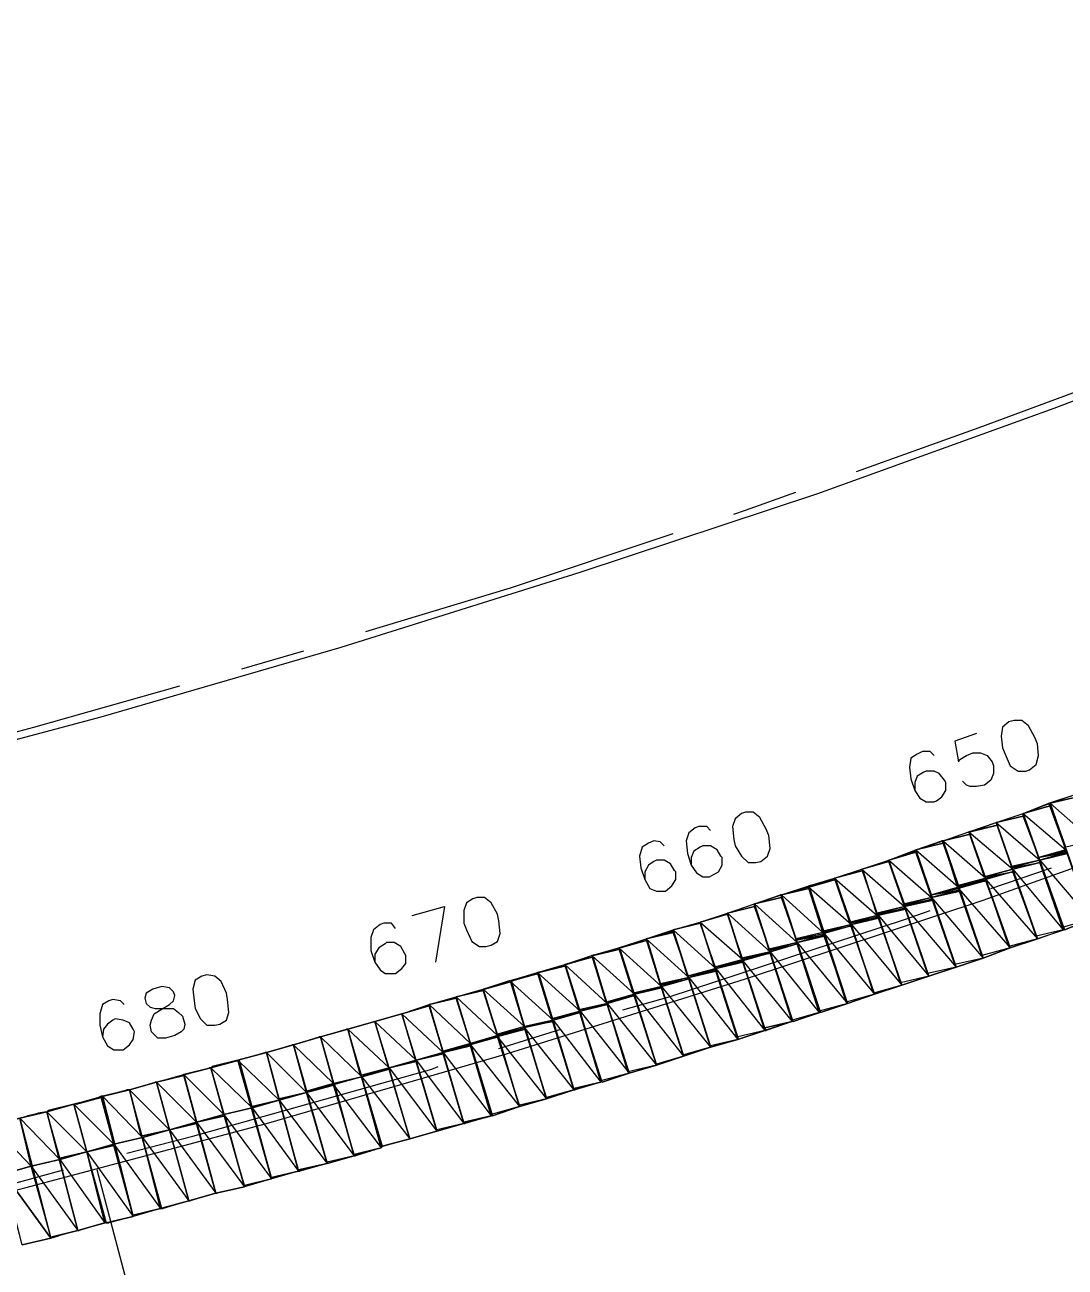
# Model space of a CAD drawing. Header units: millimetres. Extents: x 1 to 1188, y 1 to 840.
# Drawn here: x 854.4 to 905.5, y 508.3 to 569.4 of the extents above; entities that cross this region are included whole.
import ezdxf

# ---------------------------------------------------------------- set-up
doc = ezdxf.new("R2010")
doc.units = ezdxf.units.MM
doc.layers.add('GEOMETRY', color=7, linetype='Continuous')

msp = doc.modelspace()

# ---------------------------------------------------------------- linework, layer by layer
at = {"layer": 'GEOMETRY'}
for points in [[(798.202, 521.977), (810.267, 524.135), (822.332, 526.613), (834.333, 529.28), (846.271, 532.201), (858.146, 535.376), (869.957, 538.805), (881.705, 542.488), (893.389, 546.36), (905.009, 550.552), (916.503, 554.933), (927.869, 559.506), (939.172, 564.395), (950.411, 569.411)], [(895.294, 547.441), (901.327, 549.6), (910.216, 552.902)], [(794.139, 500.006), (806.267, 501.91), (818.395, 504.133), (830.46, 506.546), (842.461, 509.277), (854.4, 512.198), (866.273, 515.373), (878.085, 518.802), (889.832, 522.485), (901.517, 526.358), (913.073, 530.485), (924.567, 534.868), (935.997, 539.503), (947.301, 544.329), (958.477, 549.409)], [(889.26, 545.345), (889.832, 545.535), (892.309, 546.425)], [(871.164, 539.567), (878.276, 541.726), (886.277, 544.393)], [(865.068, 537.726), (866.592, 538.169), (868.116, 538.614)], [(846.716, 532.708), (854.844, 534.868), (862.019, 536.9)], [(901.198, 534.551), (900.119, 534.169), (900.31, 533.153), (900.373, 533.28), (900.691, 533.47), (901.008, 533.597), (901.39, 533.597), (901.707, 533.47), (901.96, 533.153), (902.025, 532.963), (902.025, 532.581), (901.897, 532.264), (901.58, 532.01), (901.198, 531.946), (900.881, 531.946), (900.691, 532.01), (900.501, 532.201)], [(899.104, 533.47), (898.914, 533.66), (898.532, 533.66), (898.278, 533.534), (897.96, 533.344), (897.897, 532.898), (897.96, 532.328), (898.152, 531.756), (898.405, 531.376), (898.722, 531.184), (899.104, 531.184), (899.231, 531.248), (899.484, 531.439), (899.676, 531.756), (899.676, 532.138), (899.611, 532.264), (899.357, 532.581), (899.104, 532.708), (898.722, 532.708), (898.595, 532.645), (898.278, 532.455), (898.152, 532.138), (898.152, 531.756)], [(888.118, 529.788), (887.928, 529.978), (887.546, 529.978), (887.356, 529.915), (887.039, 529.66), (886.911, 529.28), (886.976, 528.644), (887.166, 528.073), (887.419, 527.692), (887.738, 527.502), (888.055, 527.502), (888.181, 527.565), (888.498, 527.756), (888.69, 528.073), (888.69, 528.454), (888.627, 528.518), (888.435, 528.835), (888.118, 529.026), (887.738, 529.026), (887.61, 528.963), (887.293, 528.771), (887.166, 528.454), (887.166, 528.073)], [(885.832, 529.026), (885.642, 529.216), (885.323, 529.28), (885.07, 529.153), (884.753, 528.963), (884.626, 528.518), (884.689, 527.946), (884.88, 527.375), (885.133, 526.93), (885.452, 526.803), (885.895, 526.803), (886.214, 527.057), (886.404, 527.375), (886.404, 527.756), (886.34, 527.819), (886.15, 528.136), (885.832, 528.327), (885.452, 528.327), (885.323, 528.264), (885.07, 528.073), (884.88, 527.756), (884.88, 527.375)], [(900.818, 529.723), (902.851, 524.009)], [(901.897, 526.93), (904.882, 527.946)], [(901.897, 526.93), (904.882, 527.946)], [(873.45, 525.596), (875.038, 526.041), (874.593, 523.31)], [(883.801, 520.96), (886.085, 521.596), (897.643, 525.406), (898.914, 525.851)], [(883.801, 520.96), (886.085, 521.596), (897.643, 525.406), (898.914, 525.851)], [(872.623, 524.961), (872.433, 525.216), (872.053, 525.216), (871.863, 525.152), (871.544, 524.898), (871.418, 524.517), (871.418, 523.882), (871.608, 523.31), (871.863, 522.93), (872.116, 522.739), (872.623, 522.739), (872.942, 522.993), (873.132, 523.247), (873.132, 523.628), (873.069, 523.755), (872.878, 524.072), (872.56, 524.264), (872.18, 524.264), (872.116, 524.2), (871.798, 524.009), (871.608, 523.692), (871.608, 523.31)], [(887.61, 525.279), (889.452, 519.501)], [(859.289, 521.215), (859.098, 521.406), (858.718, 521.469), (858.527, 521.406), (858.209, 521.215), (858.082, 520.77), (858.082, 520.198), (858.209, 519.628), (858.464, 519.183), (858.781, 518.993), (859.226, 518.993), (859.543, 519.246), (859.733, 519.501), (859.797, 519.881), (859.733, 520.008), (859.543, 520.327), (859.226, 520.453), (858.844, 520.517), (858.718, 520.453), (858.464, 520.263), (858.273, 520.008), (858.209, 519.628)], [(874.276, 521.215), (875.99, 515.373)], [(877.704, 519.056), (880.752, 520.008)], [(877.704, 519.056), (880.752, 520.008)], [(859.416, 513.913), (862.655, 514.739), (874.402, 518.04), (874.719, 518.167)], [(859.416, 513.913), (862.655, 514.739), (874.402, 518.04), (874.719, 518.167)], [(860.877, 517.405), (862.464, 511.564)], [(853.256, 512.261), (856.305, 513.088)], [(853.256, 512.261), (856.305, 513.088)], [(861.448, 499.879), (857.956, 513.088)]]:
    msp.add_lwpolyline(points, dxfattribs=at)
for points in [[(902.786, 535.121), (902.469, 534.868), (902.406, 534.423), (902.469, 533.852), (902.596, 533.534), (902.851, 532.963), (903.231, 532.708), (903.613, 532.708), (903.803, 532.772), (904.12, 533.027), (904.247, 533.47), (904.183, 534.042), (904.056, 534.359), (903.739, 534.931), (903.421, 535.185), (903.041, 535.185)], [(903.485, 530.614), (904.819, 531.121), (906.788, 525.406), (905.517, 524.898)], [(904.755, 531.121), (904.819, 530.994), (903.485, 530.614)], [(904.755, 531.121), (906.089, 531.566), (908.12, 525.851), (906.851, 525.406)], [(904.819, 530.994), (904.755, 531.121)], [(906.089, 531.566), (906.152, 531.439), (904.819, 531.121)], [(904.819, 531.121), (906.152, 531.439)], [(906.152, 531.439), (904.819, 531.121)], [(906.152, 531.439), (904.819, 531.121), (906.914, 529.28)], [(904.819, 531.121), (906.914, 529.28), (905.581, 528.963)], [(889.642, 530.614), (889.325, 530.359), (889.197, 529.978), (889.26, 529.343), (889.325, 529.026), (889.642, 528.518), (889.959, 528.201), (890.341, 528.201), (890.594, 528.264), (890.913, 528.518), (891.039, 528.898), (890.976, 529.533), (890.848, 529.852), (890.531, 530.422), (890.214, 530.677), (889.832, 530.677)], [(902.152, 530.169), (903.485, 530.614), (905.517, 524.898), (904.183, 524.454)], [(903.485, 530.614), (903.485, 530.485), (902.152, 530.169)], [(903.485, 530.485), (902.152, 530.169)], [(902.152, 530.169), (903.485, 530.485)], [(903.485, 530.485), (902.152, 530.169), (904.31, 528.327)], [(904.819, 530.994), (903.485, 530.614)], [(903.485, 530.614), (904.819, 530.994)], [(904.819, 530.994), (903.485, 530.614), (905.581, 528.835)], [(903.485, 530.485), (903.485, 530.614)], [(903.485, 530.614), (905.581, 528.835), (904.247, 528.454)], [(900.818, 529.723), (902.152, 530.169), (904.183, 524.454), (902.851, 524.009)], [(902.215, 530.042), (900.881, 529.723), (900.818, 529.723)], [(902.215, 530.042), (900.818, 529.723), (902.977, 527.882)], [(902.152, 530.169), (902.215, 530.042), (900.881, 529.723)], [(900.881, 529.723), (902.215, 530.042)], [(902.215, 530.042), (902.152, 530.169)], [(902.152, 530.169), (904.31, 528.327), (902.914, 528.009)], [(898.215, 528.835), (899.548, 529.28), (901.517, 523.502), (900.183, 523.056)], [(899.484, 529.28), (899.548, 529.153), (898.215, 528.835)], [(899.548, 529.28), (899.484, 529.28), (899.548, 529.153)], [(899.548, 529.28), (900.818, 529.723), (902.851, 524.009), (901.517, 523.502)], [(900.818, 529.723), (900.881, 529.597), (899.548, 529.28)], [(900.881, 529.597), (899.548, 529.28)], [(899.548, 529.28), (900.881, 529.597)], [(900.881, 529.597), (899.548, 529.28), (901.644, 527.439)], [(899.548, 529.28), (901.644, 527.439), (900.246, 527.057)], [(900.881, 529.597), (900.818, 529.723)], [(900.818, 529.723), (902.977, 527.882), (901.58, 527.502)], [(896.881, 528.327), (898.215, 528.835), (900.183, 523.056), (898.85, 522.613)], [(898.215, 528.771), (898.215, 528.708), (896.881, 528.327)], [(898.215, 528.708), (896.881, 528.327)], [(896.881, 528.327), (898.215, 528.708)], [(898.215, 528.708), (896.881, 528.327), (898.977, 526.485)], [(898.215, 528.835), (899.548, 529.153)], [(899.548, 529.153), (898.215, 528.835)], [(899.548, 529.153), (898.215, 528.835), (900.31, 526.994)], [(898.215, 528.835), (900.31, 526.994), (898.977, 526.613)], [(898.215, 528.708), (898.215, 528.771)], [(905.581, 528.771), (904.247, 528.454), (905.581, 528.771), (904.247, 528.454), (905.581, 528.835)], [(905.581, 528.771), (904.247, 528.454), (905.644, 528.708)], [(904.247, 528.454), (905.644, 528.708), (904.31, 528.327)], [(905.644, 528.644), (904.31, 528.327), (905.644, 528.644), (904.31, 528.327), (905.644, 528.708)], [(905.644, 528.644), (904.31, 528.327), (906.788, 525.406)], [(895.547, 527.882), (896.881, 528.327), (898.85, 522.613), (897.516, 522.168)], [(896.881, 528.327), (896.881, 528.264), (895.547, 527.882)], [(895.547, 527.882), (896.881, 528.264)], [(896.881, 528.264), (895.547, 527.882)], [(896.881, 528.264), (895.547, 527.882), (897.643, 526.041)], [(896.881, 528.264), (896.881, 528.327)], [(896.881, 528.327), (898.977, 526.485), (897.643, 526.168)], [(904.31, 528.327), (902.914, 528.009)], [(902.914, 528.009), (904.31, 528.327), (902.914, 527.946)], [(904.31, 528.327), (902.914, 527.946), (904.31, 528.201)], [(902.914, 527.946), (904.31, 528.201), (902.977, 527.882)], [(902.977, 527.882), (904.31, 528.201)], [(904.31, 528.201), (902.977, 527.882)], [(904.31, 528.201), (902.977, 527.882), (905.454, 524.898)], [(904.31, 528.327), (906.788, 525.406), (905.454, 525.026)], [(892.944, 526.994), (894.214, 527.439), (896.182, 521.723), (894.848, 521.279)], [(894.214, 527.439), (894.278, 527.375), (892.944, 527.057)], [(894.278, 527.375), (892.944, 527.057), (892.944, 526.994)], [(892.944, 527.057), (894.278, 527.375)], [(894.278, 527.375), (892.944, 526.994), (895.04, 525.152)], [(894.214, 527.439), (895.547, 527.882), (897.516, 522.168), (896.182, 521.723)], [(895.547, 527.882), (895.61, 527.819), (894.214, 527.439)], [(895.61, 527.819), (894.214, 527.439)], [(894.214, 527.439), (895.61, 527.819)], [(895.61, 527.819), (894.214, 527.439), (896.309, 525.596)], [(894.278, 527.375), (894.214, 527.439)], [(894.214, 527.439), (896.309, 525.596), (894.977, 525.279)], [(895.61, 527.819), (895.547, 527.882)], [(895.547, 527.882), (897.643, 526.041), (896.309, 525.723)], [(901.644, 527.439), (902.977, 527.756), (901.644, 527.375), (901.644, 527.439), (900.246, 527.057), (901.644, 527.375)], [(900.246, 527.057), (901.644, 527.375), (900.31, 527.057)], [(901.644, 527.375), (900.31, 527.057), (901.644, 527.31)], [(901.58, 527.502), (902.977, 527.882)], [(902.977, 527.882), (901.58, 527.502)], [(902.977, 527.882), (901.58, 527.502), (902.977, 527.756)], [(901.58, 527.502), (902.977, 527.756), (901.644, 527.439)], [(902.977, 527.756), (901.644, 527.439)], [(902.977, 527.756), (901.644, 527.375), (904.183, 524.454)], [(901.644, 527.375), (904.183, 524.454), (902.786, 524.072)], [(902.977, 527.882), (905.454, 524.898), (904.12, 524.581)], [(891.61, 526.613), (892.944, 527.057), (894.848, 521.279), (893.516, 520.834)], [(892.881, 526.994), (892.944, 526.93), (891.61, 526.613)], [(891.61, 526.613), (892.944, 526.93)], [(892.944, 526.93), (891.61, 526.613)], [(892.944, 526.93), (891.61, 526.613), (893.643, 524.771)], [(892.944, 527.057), (892.944, 526.994), (892.881, 526.994)], [(892.944, 526.994), (892.881, 526.994), (892.944, 526.93)], [(892.944, 526.994), (895.04, 525.152), (893.643, 524.834)], [(900.31, 526.93), (898.977, 526.613), (900.31, 526.93), (898.977, 526.613), (900.31, 526.994)], [(900.31, 526.93), (898.977, 526.613), (900.373, 526.867)], [(898.977, 526.613), (900.373, 526.867), (898.977, 526.485)], [(900.373, 526.803), (898.977, 526.485), (900.373, 526.803), (898.977, 526.485), (900.373, 526.867)], [(900.373, 526.803), (898.977, 526.485), (901.517, 523.502)], [(900.31, 527.057), (901.644, 527.31), (900.31, 526.994)], [(901.644, 527.31), (900.31, 526.994)], [(900.31, 526.994), (901.644, 527.31), (900.31, 526.93)], [(901.644, 527.31), (900.31, 526.93), (902.851, 524.009)], [(900.31, 526.93), (902.851, 524.009), (901.453, 523.628)], [(876.434, 526.422), (876.117, 526.231), (875.99, 525.851), (875.99, 525.216), (876.117, 524.898), (876.37, 524.327), (876.752, 524.072), (877.069, 524.072), (877.323, 524.135), (877.641, 524.327), (877.768, 524.707), (877.704, 525.343), (877.641, 525.66), (877.323, 526.231), (877.006, 526.485), (876.625, 526.485)], [(888.944, 525.723), (890.277, 526.168), (892.119, 520.39), (890.785, 519.945)], [(890.277, 526.168), (890.277, 526.041), (888.944, 525.723)], [(890.277, 526.168), (891.61, 526.613), (893.516, 520.834), (892.182, 520.39)], [(891.547, 526.613), (891.61, 526.485), (890.277, 526.168)], [(891.61, 526.485), (890.277, 526.168)], [(890.277, 526.168), (891.61, 526.485)], [(891.61, 526.485), (890.277, 526.168), (892.372, 524.264)], [(890.277, 526.041), (890.277, 526.168)], [(890.277, 526.168), (892.372, 524.264), (890.976, 523.945)], [(891.61, 526.613), (891.547, 526.613), (891.61, 526.485)], [(891.61, 526.613), (893.643, 524.771), (892.309, 524.454)], [(898.977, 526.485), (897.643, 526.168)], [(897.643, 526.168), (898.977, 526.485), (897.643, 526.105)], [(898.977, 526.485), (897.643, 526.105), (899.04, 526.422)], [(897.643, 526.105), (899.04, 526.422), (897.643, 526.041)], [(899.04, 526.358), (897.643, 526.041), (899.04, 526.358), (897.643, 526.041), (899.04, 526.422)], [(899.04, 526.358), (897.643, 526.041), (900.183, 523.056)], [(898.977, 526.485), (901.517, 523.502), (900.119, 523.183)], [(887.61, 525.279), (888.944, 525.723), (890.785, 519.945), (889.452, 519.501)], [(888.944, 525.723), (888.944, 525.66), (887.61, 525.279)], [(888.944, 525.66), (887.61, 525.279)], [(887.61, 525.279), (888.944, 525.66)], [(888.944, 525.66), (887.61, 525.279), (889.706, 523.438)], [(890.277, 526.041), (888.944, 525.723)], [(888.944, 525.723), (890.277, 526.041)], [(890.277, 526.041), (888.944, 525.723), (891.039, 523.819)], [(888.944, 525.66), (888.944, 525.723)], [(888.944, 525.723), (891.039, 523.819), (889.642, 523.502)], [(896.309, 525.596), (897.706, 525.914), (896.373, 525.596), (896.309, 525.596), (894.977, 525.279), (896.373, 525.596)], [(894.977, 525.279), (896.373, 525.596), (894.977, 525.216)], [(896.373, 525.596), (894.977, 525.216), (896.373, 525.533)], [(894.977, 525.216), (896.373, 525.533), (895.04, 525.152)], [(896.373, 525.469), (895.04, 525.152), (896.373, 525.469), (895.04, 525.152), (896.373, 525.533)], [(897.643, 526.041), (896.309, 525.723)], [(896.309, 525.723), (897.643, 526.041), (896.309, 525.66)], [(897.643, 526.041), (896.309, 525.66), (897.706, 525.978)], [(896.309, 525.66), (897.706, 525.978), (896.309, 525.596)], [(897.706, 525.978), (896.309, 525.596), (897.706, 525.914)], [(897.706, 525.914), (896.373, 525.596), (898.85, 522.613)], [(896.373, 525.596), (898.85, 522.613), (897.453, 522.294)], [(897.643, 526.041), (900.183, 523.056), (898.785, 522.739)], [(886.277, 524.898), (887.61, 525.279), (889.452, 519.501), (888.118, 519.119)], [(887.61, 525.279), (887.61, 525.216), (886.277, 524.898)], [(887.61, 525.216), (886.277, 524.898)], [(886.277, 524.898), (887.61, 525.216)], [(887.61, 525.216), (886.277, 524.898), (888.372, 522.993)], [(887.61, 525.216), (887.61, 525.279)], [(887.61, 525.279), (889.706, 523.438), (888.308, 523.056)], [(893.643, 524.771), (895.04, 525.089), (893.706, 524.707), (893.643, 524.771), (892.309, 524.454), (893.706, 524.707)], [(895.04, 525.152), (893.643, 524.834)], [(893.643, 524.834), (895.04, 525.152), (893.643, 524.771)], [(895.04, 525.152), (893.643, 524.771), (895.04, 525.089)], [(895.04, 525.089), (893.706, 524.707), (896.182, 521.723)], [(896.373, 525.469), (895.04, 525.152), (897.516, 522.168)], [(895.04, 525.152), (897.516, 522.168), (896.119, 521.786)], [(906.788, 525.406), (905.454, 525.026), (905.517, 524.898)], [(905.454, 525.026), (905.517, 524.898)], [(883.609, 524.009), (884.943, 524.454), (886.784, 518.676), (885.452, 518.231)], [(885.006, 524.39), (883.673, 524.009), (883.609, 524.009)], [(885.006, 524.39), (883.609, 524.009), (885.705, 522.104)], [(884.943, 524.454), (885.006, 524.39), (883.673, 524.009)], [(883.673, 524.009), (885.006, 524.39)], [(884.943, 524.454), (886.277, 524.898), (888.118, 519.119), (886.784, 518.676)], [(886.277, 524.834), (886.277, 524.771), (884.943, 524.454)], [(886.277, 524.771), (884.943, 524.454)], [(884.943, 524.454), (886.277, 524.771)], [(886.277, 524.771), (884.943, 524.454), (887.039, 522.548)], [(885.006, 524.39), (884.943, 524.454)], [(884.943, 524.454), (887.039, 522.548), (885.642, 522.231)], [(886.277, 524.898), (886.277, 524.771)], [(886.277, 524.898), (888.372, 522.993), (886.976, 522.613)], [(892.309, 524.454), (893.706, 524.707), (892.309, 524.39)], [(893.706, 524.707), (892.309, 524.39), (893.706, 524.644)], [(892.309, 524.39), (893.706, 524.644), (892.372, 524.264)], [(893.706, 524.581), (892.372, 524.264), (893.706, 524.581), (892.372, 524.264), (893.706, 524.644)], [(893.706, 524.581), (892.372, 524.264), (894.848, 521.279)], [(893.706, 524.707), (896.182, 521.723), (894.785, 521.342)], [(904.183, 524.454), (902.786, 524.072), (902.851, 524.009)], [(905.454, 524.898), (904.12, 524.581), (904.183, 524.454)], [(904.12, 524.581), (904.183, 524.454)], [(882.277, 523.628), (883.609, 524.009), (885.452, 518.231), (884.118, 517.85)], [(883.673, 523.945), (882.34, 523.628), (882.277, 523.628)], [(883.673, 523.945), (882.277, 523.628), (884.371, 521.723)], [(883.609, 524.009), (883.673, 523.945), (882.34, 523.628)], [(882.34, 523.628), (883.673, 523.945)], [(883.673, 523.945), (883.609, 524.009)], [(883.609, 524.009), (885.705, 522.104), (884.308, 521.786)], [(889.642, 523.502), (891.039, 523.819)], [(891.039, 523.819), (889.642, 523.502)], [(891.039, 523.819), (889.642, 523.502), (891.039, 523.755)], [(889.642, 523.502), (891.039, 523.755), (889.706, 523.438)], [(891.039, 523.755), (889.706, 523.438)], [(889.706, 523.438), (891.039, 523.755), (889.706, 523.373)], [(891.039, 523.755), (889.706, 523.373), (892.119, 520.39)], [(892.372, 524.264), (890.976, 523.945)], [(890.976, 523.945), (892.372, 524.264), (890.976, 523.882)], [(892.372, 524.264), (890.976, 523.882), (892.372, 524.2)], [(890.976, 523.882), (892.372, 524.2), (891.039, 523.819)], [(891.039, 523.819), (892.372, 524.2)], [(892.372, 524.2), (891.039, 523.819)], [(892.372, 524.2), (891.039, 523.819), (893.452, 520.834)], [(891.039, 523.819), (893.452, 520.834), (892.119, 520.453)], [(892.372, 524.264), (894.848, 521.279), (893.452, 520.897)], [(902.851, 524.009), (901.453, 523.628), (901.517, 523.502)], [(902.786, 524.072), (902.851, 524.009)], [(879.609, 522.803), (880.943, 523.183), (882.72, 517.405), (881.388, 517.023)], [(881.006, 523.12), (879.672, 522.803), (879.609, 522.803)], [(881.006, 523.12), (879.609, 522.803), (881.705, 520.897)], [(880.943, 523.183), (881.006, 523.12), (879.672, 522.803)], [(879.672, 522.803), (881.006, 523.12)], [(880.943, 523.183), (882.277, 523.628), (884.118, 517.85), (882.784, 517.405)], [(882.34, 523.565), (881.006, 523.183), (880.943, 523.183)], [(882.34, 523.565), (880.943, 523.183), (883.039, 521.279)], [(881.006, 523.12), (880.943, 523.183)], [(880.943, 523.183), (883.039, 521.279), (881.641, 520.96)], [(882.277, 523.628), (882.34, 523.565), (881.006, 523.183)], [(881.006, 523.183), (882.34, 523.565)], [(882.34, 523.565), (882.277, 523.628)], [(882.277, 523.628), (884.371, 521.723), (882.975, 521.342)], [(889.706, 523.373), (888.308, 523.056), (889.706, 523.373), (888.308, 523.056), (889.706, 523.438)], [(889.706, 523.373), (888.308, 523.056), (889.706, 523.31)], [(888.308, 523.056), (889.706, 523.31), (888.372, 522.993)], [(888.372, 522.993), (889.706, 523.31)], [(889.706, 523.31), (888.372, 522.993)], [(889.706, 523.31), (888.372, 522.993), (890.785, 519.945)], [(889.706, 523.373), (892.119, 520.39), (890.785, 520.072)], [(901.517, 523.502), (900.119, 523.183), (900.183, 523.056)], [(900.119, 523.183), (900.183, 523.056)], [(901.453, 523.628), (901.517, 523.502)], [(863.098, 522.613), (862.781, 522.421), (862.655, 521.977), (862.718, 521.406), (862.781, 521.025), (863.035, 520.517), (863.353, 520.198), (863.734, 520.198), (863.989, 520.263), (864.306, 520.453), (864.432, 520.834), (864.369, 521.469), (864.306, 521.786), (864.052, 522.358), (863.734, 522.613), (863.353, 522.676)], [(878.276, 522.358), (879.609, 522.803), (881.388, 517.023), (880.054, 516.58)], [(878.339, 522.421), (879.672, 522.739), (878.276, 522.358)], [(879.672, 522.739), (878.276, 522.358), (880.371, 520.453)], [(879.609, 522.803), (879.672, 522.739), (878.339, 522.421)], [(879.672, 522.739), (878.339, 522.421)], [(879.672, 522.739), (879.609, 522.803)], [(879.609, 522.803), (881.705, 520.897), (880.307, 520.517)], [(887.039, 522.548), (885.642, 522.231)], [(885.642, 522.231), (887.039, 522.548), (885.642, 522.168)], [(887.039, 522.548), (885.642, 522.168), (887.039, 522.485)], [(885.642, 522.168), (887.039, 522.485), (885.705, 522.104)], [(885.705, 522.104), (887.039, 522.485)], [(887.039, 522.485), (885.705, 522.104)], [(887.039, 522.485), (885.705, 522.104), (888.118, 519.119)], [(886.976, 522.613), (888.372, 522.993)], [(888.372, 522.993), (886.976, 522.613)], [(888.372, 522.993), (886.976, 522.613), (888.372, 522.93)], [(886.976, 522.613), (888.372, 522.93), (887.039, 522.548)], [(888.372, 522.866), (887.039, 522.548), (888.372, 522.866), (887.039, 522.548), (888.372, 522.93)], [(888.372, 522.866), (887.039, 522.548), (889.452, 519.501)], [(887.039, 522.548), (889.452, 519.501), (888.118, 519.183)], [(888.372, 522.993), (890.785, 519.945), (889.452, 519.628)], [(898.85, 522.613), (897.453, 522.294), (897.516, 522.168)], [(900.183, 523.056), (898.785, 522.739), (898.85, 522.613)], [(898.785, 522.739), (898.85, 522.613)], [(860.685, 521.977), (860.369, 521.786), (860.305, 521.532), (860.369, 521.279), (860.559, 521.089), (860.814, 521.025), (861.702, 521.025), (861.956, 520.834), (862.146, 520.644), (862.273, 520.263), (862.21, 520.008), (862.083, 519.881), (861.766, 519.691), (861.321, 519.564), (860.94, 519.564), (860.814, 519.691), (860.622, 519.881), (860.559, 520.198), (860.622, 520.453), (860.75, 520.77), (861.067, 520.96), (861.511, 521.215), (861.702, 521.406), (861.766, 521.659), (861.702, 521.851), (861.511, 522.041), (861.131, 522.104)], [(875.608, 521.596), (876.942, 521.977), (878.72, 516.198), (877.386, 515.754)], [(876.942, 521.977), (876.942, 521.914), (875.608, 521.596)], [(876.942, 521.914), (875.608, 521.596)], [(875.608, 521.596), (876.942, 521.914)], [(876.942, 521.914), (875.608, 521.596), (877.641, 519.691)], [(876.942, 521.977), (878.276, 522.421), (880.054, 516.58), (878.72, 516.198)], [(878.339, 522.358), (877.006, 521.977), (876.942, 521.977)], [(878.339, 522.358), (876.942, 521.977), (878.973, 520.135)], [(876.942, 521.914), (876.942, 521.977)], [(876.942, 521.977), (878.973, 520.135), (877.641, 519.755)], [(878.276, 522.358), (878.339, 522.358), (877.006, 521.977)], [(877.006, 521.977), (878.339, 522.358)], [(878.339, 522.358), (878.276, 522.358)], [(878.276, 522.358), (880.371, 520.453), (878.973, 520.135)], [(884.308, 521.786), (885.705, 522.104)], [(885.705, 522.104), (884.308, 521.786)], [(885.705, 522.104), (884.308, 521.786), (885.705, 522.041)], [(884.308, 521.786), (885.705, 522.041), (884.371, 521.723)], [(884.371, 521.723), (885.705, 522.041)], [(885.705, 522.041), (884.371, 521.723)], [(885.705, 522.041), (884.371, 521.723), (886.784, 518.676)], [(885.705, 522.104), (888.118, 519.119), (886.784, 518.739)], [(897.516, 522.168), (896.119, 521.786), (896.182, 521.723)], [(897.453, 522.294), (897.516, 522.168)], [(874.276, 521.215), (875.608, 521.596), (877.386, 515.754), (875.99, 515.373)], [(875.608, 521.596), (875.608, 521.532), (874.276, 521.215)], [(875.608, 521.532), (874.276, 521.215)], [(874.276, 521.215), (875.608, 521.532)], [(875.608, 521.532), (874.276, 521.215), (876.307, 519.31)], [(875.608, 521.532), (875.608, 521.596)], [(875.608, 521.596), (877.641, 519.691), (876.307, 519.31)], [(881.641, 520.96), (883.039, 521.279)], [(883.039, 521.279), (881.641, 520.96)], [(883.039, 521.279), (881.641, 520.96), (883.039, 521.215)], [(882.975, 521.342), (884.371, 521.723)], [(884.371, 521.723), (882.975, 521.342)], [(884.371, 521.723), (882.975, 521.342), (884.371, 521.659)], [(882.975, 521.342), (884.371, 521.659), (883.039, 521.279)], [(883.039, 521.279), (884.371, 521.659)], [(884.371, 521.659), (883.039, 521.279)], [(884.371, 521.659), (883.039, 521.279), (885.452, 518.231)], [(883.039, 521.279), (885.452, 518.231), (884.054, 517.914)], [(884.371, 521.723), (886.784, 518.676), (885.452, 518.294)], [(894.848, 521.279), (893.452, 520.897), (893.516, 520.834)], [(896.182, 521.723), (894.785, 521.342), (894.848, 521.279)], [(894.785, 521.342), (894.848, 521.279)], [(896.119, 521.786), (896.182, 521.723)], [(871.608, 520.39), (872.942, 520.77), (874.656, 514.992), (873.322, 514.61)], [(872.942, 520.77), (871.608, 520.39)], [(871.608, 520.39), (872.942, 520.77)], [(872.942, 520.77), (871.608, 520.39)], [(872.942, 520.77), (871.608, 520.39), (873.64, 518.484)], [(872.942, 520.77), (874.276, 521.215), (875.99, 515.373), (874.656, 514.992)], [(874.276, 521.152), (872.942, 520.77)], [(872.942, 520.77), (874.276, 521.152)], [(874.276, 521.152), (872.942, 520.77)], [(874.276, 521.152), (872.942, 520.77), (874.973, 518.866)], [(872.942, 520.77), (874.973, 518.866), (873.64, 518.484)], [(874.276, 521.215), (876.307, 519.31), (874.973, 518.929)], [(880.307, 520.517), (881.705, 520.897)], [(881.705, 520.897), (880.307, 520.517)], [(881.705, 520.897), (880.307, 520.517), (881.705, 520.834)], [(880.307, 520.517), (881.705, 520.834), (880.371, 520.453)], [(880.371, 520.453), (881.705, 520.834)], [(881.705, 520.834), (880.371, 520.453)], [(881.705, 520.834), (880.371, 520.453), (882.72, 517.405)], [(881.641, 520.96), (883.039, 521.215), (881.705, 520.897)], [(881.705, 520.897), (883.039, 521.215)], [(883.039, 521.215), (881.705, 520.897)], [(883.039, 521.215), (881.705, 520.897), (884.118, 517.85)], [(881.705, 520.897), (884.118, 517.85), (882.72, 517.469)], [(893.452, 520.834), (892.119, 520.453), (892.182, 520.39)], [(893.452, 520.897), (893.516, 520.834)], [(870.275, 520.008), (871.608, 520.39), (873.322, 514.61), (871.989, 514.23)], [(871.608, 520.39), (870.275, 520.008)], [(870.275, 520.008), (871.608, 520.39)], [(871.608, 520.39), (870.275, 520.008)], [(871.608, 520.39), (870.275, 520.008), (872.306, 518.104)], [(871.608, 520.39), (873.64, 518.484), (872.306, 518.104)], [(878.973, 520.135), (880.371, 520.39), (878.973, 520.072), (878.973, 520.135), (877.641, 519.755), (878.973, 520.072)], [(877.641, 519.755), (878.973, 520.072), (877.641, 519.691)], [(879.038, 520.008), (877.641, 519.691), (879.038, 520.008), (877.641, 519.691), (878.973, 520.072)], [(878.973, 520.135), (880.371, 520.453)], [(880.371, 520.453), (878.973, 520.135)], [(880.371, 520.453), (878.973, 520.135), (880.371, 520.39)], [(880.371, 520.39), (878.973, 520.072), (881.388, 517.023)], [(878.973, 520.072), (881.388, 517.023), (880.054, 516.643)], [(880.371, 520.453), (882.72, 517.405), (881.388, 517.088)], [(890.785, 520.072), (892.119, 520.39), (890.848, 519.945)], [(890.848, 519.945), (890.785, 519.945), (890.848, 519.945), (890.785, 519.945), (890.785, 520.072)], [(892.119, 520.453), (892.182, 520.39)], [(867.607, 519.246), (868.941, 519.628), (870.592, 513.785), (869.258, 513.405)], [(868.878, 519.628), (868.941, 519.628), (867.607, 519.246)], [(867.607, 519.246), (868.941, 519.628)], [(868.941, 519.628), (867.607, 519.246)], [(868.941, 519.628), (867.607, 519.246), (869.577, 517.342)], [(868.941, 519.628), (868.878, 519.628)], [(868.941, 519.628), (870.275, 520.008), (871.926, 514.167), (870.592, 513.785)], [(870.21, 520.008), (870.275, 520.008), (868.941, 519.628)], [(868.941, 519.628), (870.275, 520.008)], [(870.275, 520.008), (868.941, 519.628)], [(870.275, 520.008), (868.941, 519.628), (870.973, 517.659)], [(868.941, 519.628), (870.973, 517.659), (869.577, 517.342)], [(870.275, 520.008), (870.21, 520.008)], [(870.275, 520.008), (872.306, 518.104), (870.909, 517.722)], [(877.641, 519.628), (876.307, 519.31), (877.641, 519.628), (876.307, 519.31), (877.641, 519.691)], [(876.307, 519.31), (877.641, 519.628)], [(877.641, 519.628), (876.307, 519.31)], [(877.641, 519.628), (876.307, 519.31), (877.704, 519.628)], [(876.307, 519.31), (877.704, 519.628), (876.307, 519.246)], [(877.704, 519.628), (876.307, 519.246), (878.72, 516.198)], [(879.038, 520.008), (877.641, 519.691)], [(877.641, 519.691), (879.038, 520.008), (877.641, 519.628)], [(879.038, 520.008), (877.641, 519.628), (880.054, 516.58)], [(877.641, 519.628), (880.054, 516.58), (878.72, 516.263)], [(889.452, 519.501), (888.118, 519.183), (888.118, 519.119)], [(890.785, 519.945), (889.452, 519.628), (889.452, 519.501)], [(889.452, 519.628), (889.452, 519.501)], [(864.877, 518.484), (866.273, 518.866), (867.861, 513.023), (866.528, 512.643)], [(866.21, 518.866), (866.273, 518.866), (864.877, 518.484)], [(866.273, 518.866), (864.877, 518.484)], [(864.877, 518.484), (866.273, 518.866)], [(866.273, 518.866), (864.877, 518.484), (866.909, 516.516)], [(866.273, 518.866), (866.21, 518.866)], [(866.273, 518.866), (867.607, 519.246), (869.258, 513.405), (867.861, 513.023)], [(867.544, 519.246), (867.607, 519.246), (866.273, 518.866)], [(867.607, 519.246), (866.273, 518.866)], [(866.273, 518.866), (867.607, 519.246)], [(867.607, 519.246), (866.273, 518.866), (868.243, 516.897)], [(866.273, 518.866), (868.243, 516.897), (866.909, 516.58)], [(867.607, 519.246), (867.544, 519.246)], [(867.607, 519.246), (869.577, 517.342), (868.243, 516.96)], [(873.64, 518.484), (874.973, 518.866)], [(874.973, 518.866), (873.64, 518.484)], [(874.973, 518.802), (873.64, 518.484), (874.973, 518.802), (873.64, 518.484), (874.973, 518.866)], [(876.307, 519.246), (874.973, 518.929), (876.307, 519.246), (874.973, 518.929), (876.307, 519.31)], [(876.307, 519.246), (874.973, 518.929), (876.307, 519.183)], [(874.973, 518.929), (876.307, 519.183), (874.973, 518.866)], [(874.973, 518.866), (876.307, 519.183)], [(876.307, 519.183), (874.973, 518.866)], [(876.307, 519.183), (874.973, 518.866), (877.323, 515.754)], [(874.973, 518.866), (877.323, 515.754), (875.99, 515.436)], [(876.307, 519.246), (878.72, 516.198), (877.323, 515.818)], [(888.118, 519.119), (886.784, 518.739), (886.784, 518.676)], [(888.118, 519.183), (888.118, 519.119)], [(863.544, 518.104), (864.941, 518.484), (866.528, 512.643), (865.194, 512.261)], [(863.607, 518.167), (864.877, 518.484), (863.544, 518.104)], [(864.877, 518.484), (863.544, 518.104), (865.576, 516.135)], [(864.877, 518.484), (863.607, 518.167), (864.877, 518.484), (863.607, 518.167)], [(864.877, 518.484), (866.909, 516.516), (865.576, 516.198)], [(872.306, 518.104), (873.64, 518.484)], [(873.64, 518.484), (872.306, 518.104)], [(873.64, 518.421), (872.306, 518.104), (873.64, 518.421), (872.306, 518.104), (873.64, 518.484)], [(872.306, 518.104), (873.64, 518.421)], [(873.64, 518.421), (872.306, 518.104)], [(873.64, 518.421), (872.306, 518.104), (874.656, 514.992)], [(873.64, 518.484), (874.973, 518.802)], [(874.973, 518.802), (873.64, 518.484)], [(874.973, 518.802), (873.64, 518.484), (875.99, 515.373)], [(873.64, 518.484), (875.99, 515.373), (874.656, 515.056)], [(885.452, 518.231), (884.054, 517.914), (884.118, 517.85)], [(886.784, 518.676), (885.452, 518.294), (885.452, 518.231)], [(885.452, 518.294), (885.452, 518.231)], [(886.784, 518.739), (886.784, 518.676)], [(860.877, 517.405), (862.21, 517.785), (863.797, 511.944), (862.464, 511.564)], [(862.146, 517.722), (862.21, 517.722), (860.877, 517.405)], [(862.21, 517.722), (860.877, 517.405)], [(860.877, 517.405), (862.21, 517.722)], [(862.21, 517.722), (860.877, 517.405), (862.845, 515.436)], [(862.21, 517.785), (862.146, 517.722)], [(862.146, 517.722), (862.21, 517.785)], [(862.21, 517.785), (862.146, 517.722)], [(862.21, 517.785), (862.146, 517.722), (862.21, 517.722)], [(862.21, 517.785), (863.544, 518.104), (865.194, 512.261), (863.797, 511.944)], [(863.544, 518.104), (862.273, 517.785), (862.21, 517.785)], [(863.544, 518.104), (862.21, 517.785), (864.179, 515.818)], [(862.21, 517.785), (864.179, 515.818), (862.845, 515.436)], [(863.48, 518.104), (863.544, 518.104), (862.273, 517.785)], [(862.273, 517.785), (863.544, 518.104)], [(863.544, 518.104), (863.48, 518.104)], [(863.544, 518.104), (865.576, 516.135), (864.179, 515.818)], [(869.577, 517.342), (870.973, 517.659)], [(870.973, 517.659), (869.577, 517.342)], [(870.973, 517.659), (869.577, 517.342)], [(869.577, 517.342), (870.973, 517.659), (869.577, 517.278)], [(870.973, 517.659), (869.577, 517.278), (871.926, 514.167)], [(870.909, 517.722), (872.306, 518.104)], [(872.306, 518.104), (870.909, 517.722)], [(872.306, 518.104), (870.909, 517.722), (872.306, 518.04)], [(870.909, 517.722), (872.306, 518.04), (870.973, 517.659)], [(870.973, 517.659), (872.306, 518.04)], [(872.306, 518.04), (870.973, 517.659)], [(872.306, 518.04), (870.973, 517.659), (873.322, 514.61)], [(870.973, 517.659), (873.322, 514.61), (871.926, 514.23)], [(872.306, 518.104), (874.656, 514.992), (873.322, 514.61)], [(884.118, 517.85), (882.72, 517.469), (882.784, 517.405)], [(884.054, 517.914), (884.118, 517.85)], [(858.146, 516.706), (859.543, 517.023), (861.067, 511.182), (859.733, 510.802)], [(859.543, 517.023), (858.273, 516.706), (858.209, 516.706)], [(859.543, 517.023), (858.209, 516.706), (860.178, 514.675)], [(859.416, 517.023), (859.543, 517.023), (858.273, 516.706)], [(858.273, 516.706), (859.543, 517.023)], [(859.543, 517.023), (859.416, 517.023)], [(859.543, 517.023), (860.877, 517.405), (862.464, 511.564), (861.131, 511.182)], [(860.814, 517.405), (860.877, 517.405), (859.543, 517.023)], [(860.877, 517.405), (859.543, 517.023)], [(859.543, 517.023), (860.877, 517.405)], [(860.877, 517.405), (859.543, 517.023), (861.511, 515.056)], [(859.543, 517.023), (861.511, 515.056), (860.115, 514.739)], [(860.877, 517.405), (860.814, 517.405)], [(860.877, 517.405), (862.845, 515.436), (861.511, 515.056)], [(869.577, 517.278), (868.243, 516.96), (869.577, 517.278), (868.243, 516.96), (869.577, 517.342)], [(869.577, 517.278), (868.243, 516.96)], [(868.243, 516.96), (869.577, 517.278), (868.243, 516.897)], [(869.64, 517.278), (868.243, 516.897), (869.64, 517.278), (868.243, 516.897), (869.577, 517.278)], [(869.64, 517.278), (868.243, 516.897), (870.592, 513.785)], [(869.577, 517.278), (871.926, 514.167), (870.592, 513.848)], [(881.388, 517.023), (880.054, 516.643), (880.054, 516.58)], [(881.388, 517.088), (882.72, 517.405), (881.451, 517.023)], [(881.451, 517.023), (881.388, 517.023), (881.451, 517.023), (881.388, 517.023), (881.388, 517.088)], [(882.72, 517.469), (882.784, 517.405)], [(856.813, 516.326), (858.209, 516.706), (859.733, 510.802), (858.401, 510.483)], [(858.146, 516.643), (856.94, 516.326), (856.813, 516.326)], [(858.146, 516.643), (856.813, 516.326), (858.781, 514.357)], [(858.019, 516.643), (858.146, 516.643), (856.94, 516.326)], [(856.94, 516.326), (858.146, 516.643)], [(858.209, 516.706), (858.019, 516.643)], [(858.146, 516.706), (858.019, 516.643), (858.146, 516.706), (858.019, 516.643), (858.209, 516.706)], [(858.146, 516.706), (858.019, 516.643), (858.146, 516.643)], [(858.209, 516.706), (860.178, 514.675), (858.781, 514.357)], [(865.576, 516.198), (866.909, 516.516)], [(866.909, 516.516), (865.576, 516.198)], [(866.909, 516.516), (865.576, 516.198)], [(865.576, 516.198), (866.909, 516.516), (865.576, 516.135)], [(865.576, 516.135), (866.909, 516.516)], [(866.909, 516.516), (865.576, 516.135)], [(866.909, 516.516), (865.576, 516.135), (867.861, 513.023)], [(866.909, 516.58), (868.243, 516.897)], [(868.243, 516.897), (866.909, 516.58)], [(868.243, 516.897), (866.909, 516.58)], [(866.909, 516.58), (868.243, 516.897), (866.909, 516.516)], [(866.909, 516.516), (868.243, 516.897)], [(868.243, 516.897), (866.909, 516.516)], [(868.243, 516.897), (866.909, 516.516), (869.258, 513.405)], [(866.909, 516.516), (869.258, 513.405), (867.861, 513.088)], [(868.243, 516.897), (870.592, 513.785), (869.258, 513.468)], [(880.054, 516.58), (878.72, 516.263), (878.72, 516.198)], [(880.054, 516.643), (880.054, 516.58)], [(854.145, 515.627), (855.479, 515.944), (857.003, 510.103), (855.669, 509.785)], [(854.527, 515.754), (855.479, 515.944), (854.145, 515.627)], [(855.479, 515.944), (854.145, 515.627), (856.114, 513.595)], [(855.034, 515.881), (855.479, 515.944), (854.527, 515.754)], [(855.479, 515.944), (854.527, 515.754)], [(855.161, 515.881), (855.479, 515.944), (855.034, 515.881)], [(855.479, 515.944), (855.034, 515.881)], [(855.034, 515.881), (855.479, 515.944)], [(855.479, 515.944), (855.034, 515.881)], [(855.479, 515.944), (855.161, 515.881)], [(855.479, 515.944), (855.161, 515.881)], [(855.479, 515.944), (856.813, 516.326), (858.401, 510.483), (857.003, 510.103)], [(855.543, 516.008), (856.813, 516.326), (855.479, 515.944)], [(856.813, 516.326), (855.479, 515.944), (857.447, 513.977)], [(855.479, 515.944), (857.447, 513.977), (856.114, 513.658)], [(856.622, 516.263), (856.813, 516.326), (855.543, 516.008)], [(856.813, 516.326), (855.543, 516.008)], [(856.813, 516.326), (856.622, 516.263)], [(856.622, 516.263), (856.813, 516.326)], [(856.813, 516.326), (856.622, 516.263)], [(856.813, 516.326), (856.622, 516.263)], [(856.813, 516.326), (858.781, 514.357), (857.447, 513.977)], [(862.845, 515.436), (864.179, 515.818)], [(864.179, 515.818), (862.845, 515.436)], [(864.242, 515.754), (862.845, 515.436), (864.242, 515.754), (862.845, 515.436), (864.179, 515.818)], [(864.179, 515.818), (865.576, 516.135)], [(865.576, 516.135), (864.179, 515.818)], [(864.179, 515.818), (865.576, 516.135)], [(865.576, 516.135), (864.179, 515.818)], [(865.576, 516.135), (864.179, 515.818), (866.528, 512.643)], [(864.179, 515.818), (866.528, 512.643), (865.194, 512.326)], [(865.576, 516.135), (867.861, 513.023), (866.528, 512.706)], [(878.72, 516.198), (877.323, 515.818), (877.386, 515.754)], [(877.323, 515.818), (877.386, 515.754)], [(878.72, 516.263), (878.72, 516.198)], [(852.748, 515.246), (854.145, 515.627), (855.669, 509.721), (854.272, 509.404)], [(854.145, 515.627), (852.813, 515.246), (854.717, 513.278)], [(852.813, 515.246), (854.717, 513.278), (853.383, 512.896)], [(854.145, 515.627), (856.114, 513.595), (854.717, 513.278)], [(861.511, 515.056), (862.845, 515.436)], [(862.845, 515.436), (861.511, 515.056)], [(862.845, 515.373), (861.511, 515.056), (862.845, 515.373), (861.511, 515.056), (862.845, 515.436)], [(862.845, 515.373), (861.511, 515.056), (863.797, 511.944)], [(862.845, 515.436), (864.242, 515.754)], [(864.242, 515.754), (862.845, 515.436)], [(864.242, 515.754), (862.845, 515.436), (865.194, 512.261)], [(862.845, 515.436), (865.194, 512.261), (863.797, 511.944)], [(875.99, 515.373), (874.656, 515.056), (874.656, 514.992)], [(875.99, 515.436), (877.323, 515.754), (876.053, 515.373)], [(876.053, 515.373), (875.99, 515.373), (876.053, 515.373), (875.99, 515.373), (875.99, 515.436)], [(858.781, 514.357), (860.178, 514.675)], [(860.178, 514.675), (858.781, 514.357)], [(858.781, 514.357), (860.178, 514.675)], [(860.178, 514.675), (858.781, 514.357)], [(858.781, 514.357), (860.178, 514.675)], [(860.178, 514.675), (858.781, 514.357)], [(860.178, 514.675), (858.781, 514.357), (861.067, 511.182)], [(861.511, 515.056), (860.115, 514.739)], [(860.115, 514.739), (861.511, 515.056), (860.178, 514.675)], [(860.178, 514.675), (861.511, 515.056)], [(861.511, 515.056), (860.178, 514.675)], [(860.178, 514.675), (861.511, 515.056)], [(861.511, 515.056), (860.178, 514.675)], [(861.511, 515.056), (860.178, 514.675), (862.464, 511.564)], [(860.178, 514.675), (862.464, 511.564), (861.067, 511.182)], [(861.511, 515.056), (863.797, 511.944), (862.464, 511.564)], [(871.926, 514.23), (873.322, 514.61), (871.989, 514.23)], [(873.322, 514.61), (874.656, 514.992)], [(874.656, 515.056), (874.656, 514.992)], [(857.447, 513.977), (856.114, 513.658)], [(856.114, 513.658), (857.447, 513.977), (856.114, 513.595)], [(856.114, 513.595), (857.447, 513.977)], [(857.447, 513.977), (856.114, 513.595)], [(856.114, 513.595), (857.447, 513.977)], [(857.447, 513.977), (856.114, 513.595)], [(857.447, 513.977), (856.114, 513.595), (858.336, 510.483)], [(857.447, 513.977), (858.781, 514.357)], [(858.781, 514.357), (857.447, 513.977)], [(858.781, 514.294), (857.447, 513.977), (858.781, 514.294), (857.447, 513.977), (858.781, 514.357)], [(858.781, 514.294), (857.447, 513.977), (859.733, 510.802)], [(857.447, 513.977), (859.733, 510.802), (858.401, 510.483)], [(858.781, 514.357), (861.067, 511.182), (859.733, 510.865)], [(870.592, 513.848), (871.926, 514.167), (870.656, 513.785)], [(871.989, 514.23), (871.926, 514.167), (871.989, 514.23), (871.926, 514.167), (871.926, 514.23)], [(854.717, 513.278), (856.114, 513.595)], [(856.114, 513.595), (854.717, 513.278)], [(854.717, 513.278), (856.114, 513.595)], [(856.114, 513.595), (854.717, 513.278)], [(856.114, 513.595), (854.717, 513.278), (857.003, 510.103)], [(856.114, 513.595), (858.336, 510.483), (857.003, 510.103)], [(867.861, 513.088), (869.258, 513.405), (867.926, 513.023)], [(870.592, 513.785), (869.258, 513.468), (869.258, 513.405)], [(869.258, 513.468), (869.258, 513.405)], [(870.656, 513.785), (870.592, 513.785), (870.656, 513.785), (870.592, 513.785), (870.592, 513.848)], [(853.383, 512.896), (854.717, 513.278)], [(854.717, 513.278), (853.383, 512.896)], [(853.383, 512.896), (854.717, 513.278), (855.669, 509.721)], [(855.669, 509.721), (854.272, 509.404), (855.669, 509.721), (854.272, 509.404), (853.383, 512.896)], [(854.717, 513.278), (857.003, 510.103), (855.669, 509.785)], [(866.528, 512.706), (867.861, 513.023), (866.592, 512.706)], [(866.592, 512.706), (866.528, 512.643), (866.592, 512.706), (866.528, 512.643), (866.528, 512.706)], [(867.926, 513.023), (867.861, 513.023), (867.926, 513.023), (867.861, 513.023), (867.861, 513.088)], [(863.86, 511.944), (863.797, 511.944), (863.86, 511.944), (863.797, 511.944), (865.194, 512.261)], [(865.194, 512.326), (866.528, 512.643)], [(861.194, 511.182), (861.067, 511.182), (861.194, 511.182), (861.067, 511.182), (862.464, 511.564)], [(862.528, 511.564), (862.464, 511.564), (862.528, 511.564), (862.464, 511.564), (863.797, 511.944)], [(862.464, 511.564), (862.528, 511.564)], [(863.797, 511.944), (863.86, 511.944)], [(859.733, 510.865), (861.067, 511.182), (859.797, 510.865)], [(861.067, 511.182), (861.194, 511.182)], [(857.067, 510.103), (857.003, 510.103), (857.067, 510.103), (857.003, 510.103), (858.336, 510.483)], [(858.527, 510.483), (858.401, 510.483), (858.527, 510.483), (858.401, 510.483), (859.733, 510.802)], [(858.401, 510.483), (858.527, 510.483)], [(859.797, 510.865), (859.733, 510.802), (859.797, 510.865), (859.733, 510.802), (859.733, 510.865)], [(855.669, 509.785), (857.003, 510.103), (856.051, 509.848)], [(856.051, 509.848), (855.669, 509.721), (856.051, 509.848), (855.669, 509.721), (855.669, 509.785)], [(857.003, 510.103), (857.067, 510.103)]]:
    msp.add_lwpolyline(points, close=True, dxfattribs=at)

doc.saveas('drawing.dxf')
